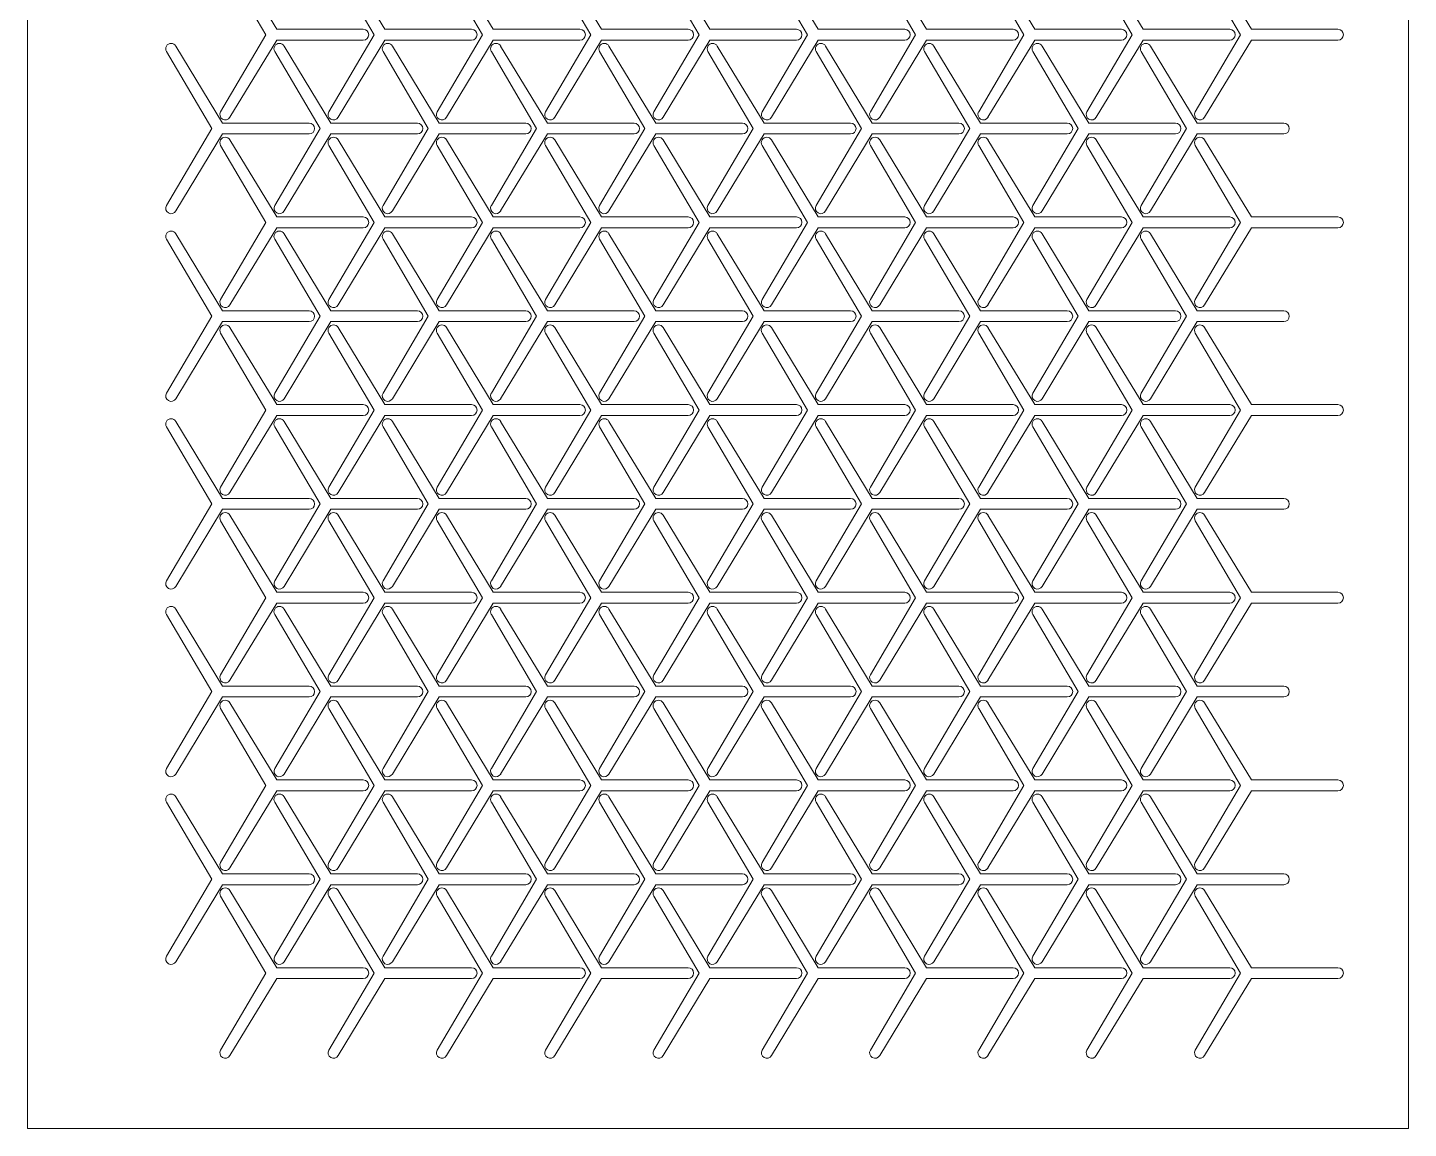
# Model space of a CAD drawing. Header units: metres. Extents: x 0 to 128, y 0 to 206.
# Drawn here: x 0 to 127.5, y 0 to 101.6 of the extents above; entities that cross this region are included whole.
import ezdxf

# ---------------------------------------------------------------- set-up
doc = ezdxf.new("R2010")
doc.units = ezdxf.units.M
doc.layers.add('TOP', color=1, linetype='Continuous', lineweight=0)

msp = doc.modelspace()

# ---------------------------------------------------------------- linework, layer by layer
at = {"layer": 'TOP'}
for p, q in [((0, 0), (0, 206.2)), ((127.5, 206.2), (127.5, 0)), ((23, 101.43), (18.68, 108.54)), ((33, 101.43), (28.68, 108.54)), ((43, 101.43), (38.68, 108.54)), ((53, 101.43), (48.68, 108.54)), ((63, 101.43), (58.68, 108.54)), ((73, 101.43), (68.68, 108.54)), ((83, 101.43), (78.68, 108.54)), ((93, 101.43), (88.68, 108.54)), ((103, 101.43), (98.68, 108.54)), ((113, 101.43), (108.68, 108.54)), ((17.82, 108.04), (22, 100.93)), ((27.82, 108.04), (32, 100.93)), ((37.82, 108.04), (42, 100.93)), ((47.82, 108.04), (52, 100.93)), ((57.82, 108.04), (62, 100.93)), ((67.82, 108.04), (72, 100.93)), ((77.82, 108.04), (82, 100.93)), ((87.82, 108.04), (92, 100.93)), ((97.82, 108.04), (102, 100.93)), ((107.82, 108.04), (112, 100.93)), ((22, 100.93), (17.82, 93.82)), ((31, 101.43), (23, 101.43)), ((32, 100.93), (27.82, 93.82)), ((41, 101.43), (33, 101.43)), ((42, 100.93), (37.82, 93.82)), ((51, 101.43), (43, 101.43)), ((52, 100.93), (47.82, 93.82)), ((61, 101.43), (53, 101.43)), ((62, 100.93), (57.82, 93.82)), ((71, 101.43), (63, 101.43)), ((72, 100.93), (67.82, 93.82)), ((81, 101.43), (73, 101.43)), ((82, 100.93), (77.82, 93.82)), ((91, 101.43), (83, 101.43)), ((92, 100.93), (87.82, 93.82)), ((101, 101.43), (93, 101.43)), ((102, 100.93), (97.82, 93.82)), ((111, 101.43), (103, 101.43)), ((112, 100.93), (107.82, 93.82)), ((121, 101.43), (113, 101.43)), ((18, 92.77), (13.68, 99.88)), ((18.68, 93.32), (23, 100.43)), ((23, 100.43), (31, 100.43)), ((28, 92.77), (23.68, 99.88)), ((28.68, 93.32), (33, 100.43)), ((33, 100.43), (41, 100.43)), ((38, 92.77), (33.68, 99.88)), ((38.68, 93.32), (43, 100.43)), ((43, 100.43), (51, 100.43)), ((48, 92.77), (43.68, 99.88)), ((48.68, 93.32), (53, 100.43)), ((53, 100.43), (61, 100.43)), ((58, 92.77), (53.68, 99.88)), ((58.68, 93.32), (63, 100.43)), ((63, 100.43), (71, 100.43)), ((68, 92.77), (63.68, 99.88)), ((68.68, 93.32), (73, 100.43)), ((73, 100.43), (81, 100.43)), ((78, 92.77), (73.68, 99.88)), ((78.68, 93.32), (83, 100.43)), ((83, 100.43), (91, 100.43)), ((88, 92.77), (83.68, 99.88)), ((88.68, 93.32), (93, 100.43)), ((93, 100.43), (101, 100.43)), ((98, 92.77), (93.68, 99.88)), ((98.68, 93.32), (103, 100.43)), ((103, 100.43), (111, 100.43)), ((108, 92.77), (103.68, 99.88)), ((108.68, 93.32), (113, 100.43)), ((113, 100.43), (121, 100.43)), ((12.82, 99.38), (17, 92.27)), ((22.82, 99.38), (27, 92.27)), ((32.82, 99.38), (37, 92.27)), ((42.82, 99.38), (47, 92.27)), ((52.82, 99.38), (57, 92.27)), ((62.82, 99.38), (67, 92.27)), ((72.82, 99.38), (77, 92.27)), ((82.82, 99.38), (87, 92.27)), ((92.82, 99.38), (97, 92.27)), ((102.82, 99.38), (107, 92.27)), ((17, 92.27), (12.82, 85.16)), ((26, 92.77), (18, 92.77)), ((27, 92.27), (22.82, 85.16)), ((36, 92.77), (28, 92.77)), ((37, 92.27), (32.82, 85.16)), ((46, 92.77), (38, 92.77)), ((47, 92.27), (42.82, 85.16)), ((56, 92.77), (48, 92.77)), ((57, 92.27), (52.82, 85.16)), ((66, 92.77), (58, 92.77)), ((67, 92.27), (62.82, 85.16)), ((76, 92.77), (68, 92.77)), ((77, 92.27), (72.82, 85.16)), ((86, 92.77), (78, 92.77)), ((87, 92.27), (82.82, 85.16)), ((96, 92.77), (88, 92.77)), ((97, 92.27), (92.82, 85.16)), ((106, 92.77), (98, 92.77)), ((107, 92.27), (102.82, 85.16)), ((116, 92.77), (108, 92.77)), ((13.68, 84.66), (18, 91.77)), ((17.82, 90.72), (22, 83.61)), ((18, 91.77), (26, 91.77)), ((23, 84.11), (18.68, 91.22)), ((23.68, 84.66), (28, 91.77)), ((27.82, 90.72), (32, 83.61)), ((28, 91.77), (36, 91.77)), ((33, 84.11), (28.68, 91.22)), ((33.68, 84.66), (38, 91.77)), ((37.82, 90.72), (42, 83.61)), ((38, 91.77), (46, 91.77)), ((43, 84.11), (38.68, 91.22)), ((43.68, 84.66), (48, 91.77)), ((47.82, 90.72), (52, 83.61)), ((48, 91.77), (56, 91.77)), ((53, 84.11), (48.68, 91.22)), ((53.68, 84.66), (58, 91.77)), ((57.82, 90.72), (62, 83.61)), ((58, 91.77), (66, 91.77)), ((63, 84.11), (58.68, 91.22)), ((63.68, 84.66), (68, 91.77)), ((67.82, 90.72), (72, 83.61)), ((68, 91.77), (76, 91.77)), ((73, 84.11), (68.68, 91.22)), ((73.68, 84.66), (78, 91.77)), ((77.82, 90.72), (82, 83.61)), ((78, 91.77), (86, 91.77)), ((83, 84.11), (78.68, 91.22)), ((83.68, 84.66), (88, 91.77)), ((87.82, 90.72), (92, 83.61)), ((88, 91.77), (96, 91.77)), ((93, 84.11), (88.68, 91.22)), ((93.68, 84.66), (98, 91.77)), ((97.82, 90.72), (102, 83.61)), ((98, 91.77), (106, 91.77)), ((103, 84.11), (98.68, 91.22)), ((103.68, 84.66), (108, 91.77)), ((107.82, 90.72), (112, 83.61)), ((108, 91.77), (116, 91.77)), ((113, 84.11), (108.68, 91.22)), ((22, 83.61), (17.82, 76.5)), ((18.68, 76), (23, 83.11)), ((31, 84.11), (23, 84.11)), ((23, 83.11), (31, 83.11)), ((32, 83.61), (27.82, 76.5)), ((28.68, 76), (33, 83.11)), ((41, 84.11), (33, 84.11)), ((33, 83.11), (41, 83.11)), ((42, 83.61), (37.82, 76.5)), ((38.68, 76), (43, 83.11)), ((51, 84.11), (43, 84.11)), ((43, 83.11), (51, 83.11)), ((52, 83.61), (47.82, 76.5)), ((48.68, 76), (53, 83.11)), ((61, 84.11), (53, 84.11)), ((53, 83.11), (61, 83.11)), ((62, 83.61), (57.82, 76.5)), ((58.68, 76), (63, 83.11)), ((71, 84.11), (63, 84.11)), ((63, 83.11), (71, 83.11)), ((72, 83.61), (67.82, 76.5)), ((68.68, 76), (73, 83.11)), ((81, 84.11), (73, 84.11)), ((73, 83.11), (81, 83.11)), ((82, 83.61), (77.82, 76.5)), ((78.68, 76), (83, 83.11)), ((91, 84.11), (83, 84.11)), ((83, 83.11), (91, 83.11)), ((92, 83.61), (87.82, 76.5)), ((88.68, 76), (93, 83.11)), ((101, 84.11), (93, 84.11)), ((93, 83.11), (101, 83.11)), ((102, 83.61), (97.82, 76.5)), ((98.68, 76), (103, 83.11)), ((111, 84.11), (103, 84.11)), ((103, 83.11), (111, 83.11)), ((112, 83.61), (107.82, 76.5)), ((108.68, 76), (113, 83.11)), ((121, 84.11), (113, 84.11)), ((113, 83.11), (121, 83.11)), ((12.82, 82.06), (17, 74.95)), ((18, 75.45), (13.68, 82.56)), ((22.82, 82.06), (27, 74.95)), ((28, 75.45), (23.68, 82.56)), ((32.82, 82.06), (37, 74.95)), ((38, 75.45), (33.68, 82.56)), ((42.82, 82.06), (47, 74.95)), ((48, 75.45), (43.68, 82.56)), ((52.82, 82.06), (57, 74.95)), ((58, 75.45), (53.68, 82.56)), ((62.82, 82.06), (67, 74.95)), ((68, 75.45), (63.68, 82.56)), ((72.82, 82.06), (77, 74.95)), ((78, 75.45), (73.68, 82.56)), ((82.82, 82.06), (87, 74.95)), ((88, 75.45), (83.68, 82.56)), ((92.82, 82.06), (97, 74.95)), ((98, 75.45), (93.68, 82.56)), ((102.82, 82.06), (107, 74.95)), ((108, 75.45), (103.68, 82.56)), ((26, 75.45), (18, 75.45)), ((36, 75.45), (28, 75.45)), ((46, 75.45), (38, 75.45)), ((56, 75.45), (48, 75.45)), ((66, 75.45), (58, 75.45)), ((76, 75.45), (68, 75.45)), ((86, 75.45), (78, 75.45)), ((96, 75.45), (88, 75.45)), ((106, 75.45), (98, 75.45)), ((116, 75.45), (108, 75.45)), ((17, 74.95), (12.82, 67.84)), ((13.68, 67.34), (18, 74.45)), ((18, 74.45), (26, 74.45)), ((27, 74.95), (22.82, 67.84)), ((23.68, 67.34), (28, 74.45)), ((28, 74.45), (36, 74.45)), ((37, 74.95), (32.82, 67.84)), ((33.68, 67.34), (38, 74.45)), ((38, 74.45), (46, 74.45)), ((47, 74.95), (42.82, 67.84)), ((43.68, 67.34), (48, 74.45)), ((48, 74.45), (56, 74.45)), ((57, 74.95), (52.82, 67.84)), ((53.68, 67.34), (58, 74.45)), ((58, 74.45), (66, 74.45)), ((67, 74.95), (62.82, 67.84)), ((63.68, 67.34), (68, 74.45)), ((68, 74.45), (76, 74.45)), ((77, 74.95), (72.82, 67.84)), ((73.68, 67.34), (78, 74.45)), ((78, 74.45), (86, 74.45)), ((87, 74.95), (82.82, 67.84)), ((83.68, 67.34), (88, 74.45)), ((88, 74.45), (96, 74.45)), ((97, 74.95), (92.82, 67.84)), ((93.68, 67.34), (98, 74.45)), ((98, 74.45), (106, 74.45)), ((107, 74.95), (102.82, 67.84)), ((103.68, 67.34), (108, 74.45)), ((108, 74.45), (116, 74.45)), ((17.82, 73.4), (22, 66.29)), ((23, 66.79), (18.68, 73.9)), ((27.82, 73.4), (32, 66.29)), ((33, 66.79), (28.68, 73.9)), ((37.82, 73.4), (42, 66.29)), ((43, 66.79), (38.68, 73.9)), ((47.82, 73.4), (52, 66.29)), ((53, 66.79), (48.68, 73.9)), ((57.82, 73.4), (62, 66.29)), ((63, 66.79), (58.68, 73.9)), ((67.82, 73.4), (72, 66.29)), ((73, 66.79), (68.68, 73.9)), ((77.82, 73.4), (82, 66.29)), ((83, 66.79), (78.68, 73.9)), ((87.82, 73.4), (92, 66.29)), ((93, 66.79), (88.68, 73.9)), ((97.82, 73.4), (102, 66.29)), ((103, 66.79), (98.68, 73.9)), ((107.82, 73.4), (112, 66.29)), ((113, 66.79), (108.68, 73.9)), ((31, 66.79), (23, 66.79)), ((41, 66.79), (33, 66.79)), ((51, 66.79), (43, 66.79)), ((61, 66.79), (53, 66.79)), ((71, 66.79), (63, 66.79)), ((81, 66.79), (73, 66.79)), ((91, 66.79), (83, 66.79)), ((101, 66.79), (93, 66.79)), ((111, 66.79), (103, 66.79)), ((121, 66.79), (113, 66.79)), ((18, 58.13), (13.68, 65.24)), ((22, 66.29), (17.82, 59.18)), ((18.68, 58.68), (23, 65.79)), ((23, 65.79), (31, 65.79)), ((28, 58.13), (23.68, 65.24)), ((32, 66.29), (27.82, 59.18)), ((28.68, 58.68), (33, 65.79)), ((33, 65.79), (41, 65.79)), ((38, 58.13), (33.68, 65.24)), ((42, 66.29), (37.82, 59.18)), ((38.68, 58.68), (43, 65.79)), ((43, 65.79), (51, 65.79)), ((48, 58.13), (43.68, 65.24)), ((52, 66.29), (47.82, 59.18)), ((48.68, 58.68), (53, 65.79)), ((53, 65.79), (61, 65.79)), ((58, 58.13), (53.68, 65.24)), ((62, 66.29), (57.82, 59.18)), ((58.68, 58.68), (63, 65.79)), ((63, 65.79), (71, 65.79)), ((68, 58.13), (63.68, 65.24)), ((72, 66.29), (67.82, 59.18)), ((68.68, 58.68), (73, 65.79)), ((73, 65.79), (81, 65.79)), ((78, 58.13), (73.68, 65.24)), ((82, 66.29), (77.82, 59.18)), ((78.68, 58.68), (83, 65.79)), ((83, 65.79), (91, 65.79)), ((88, 58.13), (83.68, 65.24)), ((92, 66.29), (87.82, 59.18)), ((88.68, 58.68), (93, 65.79)), ((93, 65.79), (101, 65.79)), ((98, 58.13), (93.68, 65.24)), ((102, 66.29), (97.82, 59.18)), ((98.68, 58.68), (103, 65.79)), ((103, 65.79), (111, 65.79)), ((108, 58.13), (103.68, 65.24)), ((112, 66.29), (107.82, 59.18)), ((108.68, 58.68), (113, 65.79)), ((113, 65.79), (121, 65.79)), ((12.82, 64.74), (17, 57.63)), ((22.82, 64.74), (27, 57.63)), ((32.82, 64.74), (37, 57.63)), ((42.82, 64.74), (47, 57.63)), ((52.82, 64.74), (57, 57.63)), ((62.82, 64.74), (67, 57.63)), ((72.82, 64.74), (77, 57.63)), ((82.82, 64.74), (87, 57.63)), ((92.82, 64.74), (97, 57.63)), ((102.82, 64.74), (107, 57.63)), ((17, 57.63), (12.82, 50.52)), ((26, 58.13), (18, 58.13)), ((27, 57.63), (22.82, 50.52)), ((36, 58.13), (28, 58.13)), ((37, 57.63), (32.82, 50.52)), ((46, 58.13), (38, 58.13)), ((47, 57.63), (42.82, 50.52)), ((56, 58.13), (48, 58.13)), ((57, 57.63), (52.82, 50.52)), ((66, 58.13), (58, 58.13)), ((67, 57.63), (62.82, 50.52)), ((76, 58.13), (68, 58.13)), ((77, 57.63), (72.82, 50.52)), ((86, 58.13), (78, 58.13)), ((87, 57.63), (82.82, 50.52)), ((96, 58.13), (88, 58.13)), ((97, 57.63), (92.82, 50.52)), ((106, 58.13), (98, 58.13)), ((107, 57.63), (102.82, 50.52)), ((116, 58.13), (108, 58.13)), ((13.68, 50.02), (18, 57.13)), ((18, 57.13), (26, 57.13)), ((23, 49.47), (18.68, 56.58)), ((23.68, 50.02), (28, 57.13)), ((28, 57.13), (36, 57.13)), ((33, 49.47), (28.68, 56.58)), ((33.68, 50.02), (38, 57.13)), ((38, 57.13), (46, 57.13)), ((43, 49.47), (38.68, 56.58)), ((43.68, 50.02), (48, 57.13)), ((48, 57.13), (56, 57.13)), ((53, 49.47), (48.68, 56.58)), ((53.68, 50.02), (58, 57.13)), ((58, 57.13), (66, 57.13)), ((63, 49.47), (58.68, 56.58)), ((63.68, 50.02), (68, 57.13)), ((68, 57.13), (76, 57.13)), ((73, 49.47), (68.68, 56.58)), ((73.68, 50.02), (78, 57.13)), ((78, 57.13), (86, 57.13)), ((83, 49.47), (78.68, 56.58)), ((83.68, 50.02), (88, 57.13)), ((88, 57.13), (96, 57.13)), ((93, 49.47), (88.68, 56.58)), ((93.68, 50.02), (98, 57.13)), ((98, 57.13), (106, 57.13)), ((103, 49.47), (98.68, 56.58)), ((103.68, 50.02), (108, 57.13)), ((108, 57.13), (116, 57.13)), ((113, 49.47), (108.68, 56.58)), ((17.82, 56.08), (22, 48.97)), ((27.82, 56.08), (32, 48.97)), ((37.82, 56.08), (42, 48.97)), ((47.82, 56.08), (52, 48.97)), ((57.82, 56.08), (62, 48.97)), ((67.82, 56.08), (72, 48.97)), ((77.82, 56.08), (82, 48.97)), ((87.82, 56.08), (92, 48.97)), ((97.82, 56.08), (102, 48.97)), ((107.82, 56.08), (112, 48.97)), ((22, 48.97), (17.82, 41.86)), ((18.68, 41.36), (23, 48.47)), ((31, 49.47), (23, 49.47)), ((23, 48.47), (31, 48.47)), ((32, 48.97), (27.82, 41.86)), ((28.68, 41.36), (33, 48.47)), ((41, 49.47), (33, 49.47)), ((33, 48.47), (41, 48.47)), ((42, 48.97), (37.82, 41.86)), ((38.68, 41.36), (43, 48.47)), ((51, 49.47), (43, 49.47)), ((43, 48.47), (51, 48.47)), ((52, 48.97), (47.82, 41.86)), ((48.68, 41.36), (53, 48.47)), ((61, 49.47), (53, 49.47)), ((53, 48.47), (61, 48.47)), ((62, 48.97), (57.82, 41.86)), ((58.68, 41.36), (63, 48.47)), ((71, 49.47), (63, 49.47)), ((63, 48.47), (71, 48.47)), ((72, 48.97), (67.82, 41.86)), ((68.68, 41.36), (73, 48.47)), ((81, 49.47), (73, 49.47)), ((73, 48.47), (81, 48.47)), ((82, 48.97), (77.82, 41.86)), ((78.68, 41.36), (83, 48.47)), ((91, 49.47), (83, 49.47)), ((83, 48.47), (91, 48.47)), ((92, 48.97), (87.82, 41.86)), ((88.68, 41.36), (93, 48.47)), ((101, 49.47), (93, 49.47)), ((93, 48.47), (101, 48.47)), ((102, 48.97), (97.82, 41.86)), ((98.68, 41.36), (103, 48.47)), ((111, 49.47), (103, 49.47)), ((103, 48.47), (111, 48.47)), ((112, 48.97), (107.82, 41.86)), ((108.68, 41.36), (113, 48.47)), ((121, 49.47), (113, 49.47)), ((113, 48.47), (121, 48.47)), ((12.82, 47.42), (17, 40.31)), ((18, 40.81), (13.68, 47.92)), ((22.82, 47.42), (27, 40.31)), ((28, 40.81), (23.68, 47.92)), ((32.82, 47.42), (37, 40.31)), ((38, 40.81), (33.68, 47.92)), ((42.82, 47.42), (47, 40.31)), ((48, 40.81), (43.68, 47.92)), ((52.82, 47.42), (57, 40.31)), ((58, 40.81), (53.68, 47.92)), ((62.82, 47.42), (67, 40.31)), ((68, 40.81), (63.68, 47.92)), ((72.82, 47.42), (77, 40.31)), ((78, 40.81), (73.68, 47.92)), ((82.82, 47.42), (87, 40.31)), ((88, 40.81), (83.68, 47.92)), ((92.82, 47.42), (97, 40.31)), ((98, 40.81), (93.68, 47.92)), ((102.82, 47.42), (107, 40.31)), ((108, 40.81), (103.68, 47.92)), ((26, 40.81), (18, 40.81)), ((36, 40.81), (28, 40.81)), ((46, 40.81), (38, 40.81)), ((56, 40.81), (48, 40.81)), ((66, 40.81), (58, 40.81)), ((76, 40.81), (68, 40.81)), ((86, 40.81), (78, 40.81)), ((96, 40.81), (88, 40.81)), ((106, 40.81), (98, 40.81)), ((116, 40.81), (108, 40.81)), ((17, 40.31), (12.82, 33.2)), ((13.68, 32.7), (18, 39.81)), ((18, 39.81), (26, 39.81)), ((27, 40.31), (22.82, 33.2)), ((23.68, 32.7), (28, 39.81)), ((28, 39.81), (36, 39.81)), ((37, 40.31), (32.82, 33.2)), ((33.68, 32.7), (38, 39.81)), ((38, 39.81), (46, 39.81)), ((47, 40.31), (42.82, 33.2)), ((43.68, 32.7), (48, 39.81)), ((48, 39.81), (56, 39.81)), ((57, 40.31), (52.82, 33.2)), ((53.68, 32.7), (58, 39.81)), ((58, 39.81), (66, 39.81)), ((67, 40.31), (62.82, 33.2)), ((63.68, 32.7), (68, 39.81)), ((68, 39.81), (76, 39.81)), ((77, 40.31), (72.82, 33.2)), ((73.68, 32.7), (78, 39.81)), ((78, 39.81), (86, 39.81)), ((87, 40.31), (82.82, 33.2)), ((83.68, 32.7), (88, 39.81)), ((88, 39.81), (96, 39.81)), ((97, 40.31), (92.82, 33.2)), ((93.68, 32.7), (98, 39.81)), ((98, 39.81), (106, 39.81)), ((107, 40.31), (102.82, 33.2)), ((103.68, 32.7), (108, 39.81)), ((108, 39.81), (116, 39.81)), ((17.82, 38.76), (22, 31.65)), ((23, 32.15), (18.68, 39.26)), ((27.82, 38.76), (32, 31.65)), ((33, 32.15), (28.68, 39.26)), ((37.82, 38.76), (42, 31.65)), ((43, 32.15), (38.68, 39.26)), ((47.82, 38.76), (52, 31.65)), ((53, 32.15), (48.68, 39.26)), ((57.82, 38.76), (62, 31.65)), ((63, 32.15), (58.68, 39.26)), ((67.82, 38.76), (72, 31.65)), ((73, 32.15), (68.68, 39.26)), ((77.82, 38.76), (82, 31.65)), ((83, 32.15), (78.68, 39.26)), ((87.82, 38.76), (92, 31.65)), ((93, 32.15), (88.68, 39.26)), ((97.82, 38.76), (102, 31.65)), ((103, 32.15), (98.68, 39.26)), ((107.82, 38.76), (112, 31.65)), ((113, 32.15), (108.68, 39.26)), ((31, 32.15), (23, 32.15)), ((41, 32.15), (33, 32.15)), ((51, 32.15), (43, 32.15)), ((61, 32.15), (53, 32.15)), ((71, 32.15), (63, 32.15)), ((81, 32.15), (73, 32.15)), ((91, 32.15), (83, 32.15)), ((101, 32.15), (93, 32.15)), ((111, 32.15), (103, 32.15)), ((121, 32.15), (113, 32.15)), ((18, 23.49), (13.68, 30.6)), ((22, 31.65), (17.82, 24.54)), ((18.68, 24.04), (23, 31.15)), ((23, 31.15), (31, 31.15)), ((28, 23.49), (23.68, 30.6)), ((32, 31.65), (27.82, 24.54)), ((28.68, 24.04), (33, 31.15)), ((33, 31.15), (41, 31.15)), ((38, 23.49), (33.68, 30.6)), ((42, 31.65), (37.82, 24.54)), ((38.68, 24.04), (43, 31.15)), ((43, 31.15), (51, 31.15)), ((48, 23.49), (43.68, 30.6)), ((52, 31.65), (47.82, 24.54)), ((48.68, 24.04), (53, 31.15)), ((53, 31.15), (61, 31.15)), ((58, 23.49), (53.68, 30.6)), ((62, 31.65), (57.82, 24.54)), ((58.68, 24.04), (63, 31.15)), ((63, 31.15), (71, 31.15)), ((68, 23.49), (63.68, 30.6)), ((72, 31.65), (67.82, 24.54)), ((68.68, 24.04), (73, 31.15)), ((73, 31.15), (81, 31.15)), ((78, 23.49), (73.68, 30.6)), ((82, 31.65), (77.82, 24.54)), ((78.68, 24.04), (83, 31.15)), ((83, 31.15), (91, 31.15)), ((88, 23.49), (83.68, 30.6)), ((92, 31.65), (87.82, 24.54)), ((88.68, 24.04), (93, 31.15)), ((93, 31.15), (101, 31.15)), ((98, 23.49), (93.68, 30.6)), ((102, 31.65), (97.82, 24.54)), ((98.68, 24.04), (103, 31.15)), ((103, 31.15), (111, 31.15)), ((108, 23.49), (103.68, 30.6)), ((112, 31.65), (107.82, 24.54)), ((108.68, 24.04), (113, 31.15)), ((113, 31.15), (121, 31.15)), ((12.82, 30.1), (17, 22.99)), ((22.82, 30.1), (27, 22.99)), ((32.82, 30.1), (37, 22.99)), ((42.82, 30.1), (47, 22.99)), ((52.82, 30.1), (57, 22.99)), ((62.82, 30.1), (67, 22.99)), ((72.82, 30.1), (77, 22.99)), ((82.82, 30.1), (87, 22.99)), ((92.82, 30.1), (97, 22.99)), ((102.82, 30.1), (107, 22.99)), ((17, 22.99), (12.82, 15.88)), ((26, 23.49), (18, 23.49)), ((27, 22.99), (22.82, 15.88)), ((36, 23.49), (28, 23.49)), ((37, 22.99), (32.82, 15.88)), ((46, 23.49), (38, 23.49)), ((47, 22.99), (42.82, 15.88)), ((56, 23.49), (48, 23.49)), ((57, 22.99), (52.82, 15.88)), ((66, 23.49), (58, 23.49)), ((67, 22.99), (62.82, 15.88)), ((76, 23.49), (68, 23.49)), ((77, 22.99), (72.82, 15.88)), ((86, 23.49), (78, 23.49)), ((87, 22.99), (82.82, 15.88)), ((96, 23.49), (88, 23.49)), ((97, 22.99), (92.82, 15.88)), ((106, 23.49), (98, 23.49)), ((107, 22.99), (102.82, 15.88)), ((116, 23.49), (108, 23.49)), ((13.68, 15.38), (18, 22.49)), ((18, 22.49), (26, 22.49)), ((23, 14.83), (18.68, 21.94)), ((23.68, 15.38), (28, 22.49)), ((28, 22.49), (36, 22.49)), ((33, 14.83), (28.68, 21.94)), ((33.68, 15.38), (38, 22.49)), ((38, 22.49), (46, 22.49)), ((43, 14.83), (38.68, 21.94)), ((43.68, 15.38), (48, 22.49)), ((48, 22.49), (56, 22.49)), ((53, 14.83), (48.68, 21.94)), ((53.68, 15.38), (58, 22.49)), ((58, 22.49), (66, 22.49)), ((63, 14.83), (58.68, 21.94)), ((63.68, 15.38), (68, 22.49)), ((68, 22.49), (76, 22.49)), ((73, 14.83), (68.68, 21.94)), ((73.68, 15.38), (78, 22.49)), ((78, 22.49), (86, 22.49)), ((83, 14.83), (78.68, 21.94)), ((83.68, 15.38), (88, 22.49)), ((88, 22.49), (96, 22.49)), ((93, 14.83), (88.68, 21.94)), ((93.68, 15.38), (98, 22.49)), ((98, 22.49), (106, 22.49)), ((103, 14.83), (98.68, 21.94)), ((103.68, 15.38), (108, 22.49)), ((108, 22.49), (116, 22.49)), ((113, 14.83), (108.68, 21.94)), ((17.82, 21.44), (22, 14.33)), ((27.82, 21.44), (32, 14.33)), ((37.82, 21.44), (42, 14.33)), ((47.82, 21.44), (52, 14.33)), ((57.82, 21.44), (62, 14.33)), ((67.82, 21.44), (72, 14.33)), ((77.82, 21.44), (82, 14.33)), ((87.82, 21.44), (92, 14.33)), ((97.82, 21.44), (102, 14.33)), ((107.82, 21.44), (112, 14.33)), ((22, 14.33), (17.82, 7.22)), ((31, 14.83), (23, 14.83)), ((32, 14.33), (27.82, 7.22)), ((41, 14.83), (33, 14.83)), ((42, 14.33), (37.82, 7.22)), ((51, 14.83), (43, 14.83)), ((52, 14.33), (47.82, 7.22)), ((61, 14.83), (53, 14.83)), ((62, 14.33), (57.82, 7.22)), ((71, 14.83), (63, 14.83)), ((72, 14.33), (67.82, 7.22)), ((81, 14.83), (73, 14.83)), ((82, 14.33), (77.82, 7.22)), ((91, 14.83), (83, 14.83)), ((92, 14.33), (87.82, 7.22)), ((101, 14.83), (93, 14.83)), ((102, 14.33), (97.82, 7.22)), ((111, 14.83), (103, 14.83)), ((112, 14.33), (107.82, 7.22)), ((121, 14.83), (113, 14.83)), ((18.68, 6.72), (23, 13.83)), ((23, 13.83), (31, 13.83)), ((28.68, 6.72), (33, 13.83)), ((33, 13.83), (41, 13.83)), ((38.68, 6.72), (43, 13.83)), ((43, 13.83), (51, 13.83)), ((48.68, 6.72), (53, 13.83)), ((53, 13.83), (61, 13.83)), ((58.68, 6.72), (63, 13.83)), ((63, 13.83), (71, 13.83)), ((68.68, 6.72), (73, 13.83)), ((73, 13.83), (81, 13.83)), ((78.68, 6.72), (83, 13.83)), ((83, 13.83), (91, 13.83)), ((88.68, 6.72), (93, 13.83)), ((93, 13.83), (101, 13.83)), ((98.68, 6.72), (103, 13.83)), ((103, 13.83), (111, 13.83)), ((108.68, 6.72), (113, 13.83)), ((113, 13.83), (121, 13.83)), ((127.5, 0), (0, 0))]:
    msp.add_line(p, q, dxfattribs=at)
for centre, start, end in [((31, 100.93), -90, 90), ((41, 100.93), -90, 90), ((51, 100.93), -90, 90), ((61, 100.93), -90, 90), ((71, 100.93), -90, 90), ((81, 100.93), -90, 90), ((91, 100.93), -90, 90), ((101, 100.93), -90, 90), ((111, 100.93), -90, 90), ((121, 100.93), -90, 90), ((13.25, 99.63), 30, 210), ((23.25, 99.63), 30, 210), ((33.25, 99.63), 30, 210), ((43.25, 99.63), 30, 210), ((53.25, 99.63), 30, 210), ((63.25, 99.63), 30, 210), ((73.25, 99.63), 30, 210), ((83.25, 99.63), 30, 210), ((93.25, 99.63), 30, 210), ((103.25, 99.63), 30, 210), ((18.25, 93.57), 150, 330), ((28.25, 93.57), 150, 330), ((38.25, 93.57), 150, 330), ((48.25, 93.57), 150, 330), ((58.25, 93.57), 150, 330), ((68.25, 93.57), 150, 330), ((78.25, 93.57), 150, 330), ((88.25, 93.57), 150, 330), ((98.25, 93.57), 150, 330), ((108.25, 93.57), 150, 330), ((26, 92.27), -90, 90), ((36, 92.27), -90, 90), ((46, 92.27), -90, 90), ((56, 92.27), -90, 90), ((66, 92.27), -90, 90), ((76, 92.27), -90, 90), ((86, 92.27), -90, 90), ((96, 92.27), -90, 90), ((106, 92.27), -90, 90), ((116, 92.27), -90, 90), ((18.25, 90.97), 30, 210), ((28.25, 90.97), 30, 210), ((38.25, 90.97), 30, 210), ((48.25, 90.97), 30, 210), ((58.25, 90.97), 30, 210), ((68.25, 90.97), 30, 210), ((78.25, 90.97), 30, 210), ((88.25, 90.97), 30, 210), ((98.25, 90.97), 30, 210), ((108.25, 90.97), 30, 210), ((13.25, 84.91), 150, 330), ((23.25, 84.91), 150, 330), ((33.25, 84.91), 150, 330), ((43.25, 84.91), 150, 330), ((53.25, 84.91), 150, 330), ((63.25, 84.91), 150, 330), ((73.25, 84.91), 150, 330), ((83.25, 84.91), 150, 330), ((93.25, 84.91), 150, 330), ((103.25, 84.91), 150, 330), ((31, 83.61), -90, 90), ((41, 83.61), -90, 90), ((51, 83.61), -90, 90), ((61, 83.61), -90, 90), ((71, 83.61), -90, 90), ((81, 83.61), -90, 90), ((91, 83.61), -90, 90), ((101, 83.61), -90, 90), ((111, 83.61), -90, 90), ((121, 83.61), -90, 90), ((13.25, 82.31), 30, 210), ((23.25, 82.31), 30, 210), ((33.25, 82.31), 30, 210), ((43.25, 82.31), 30, 210), ((53.25, 82.31), 30, 210), ((63.25, 82.31), 30, 210), ((73.25, 82.31), 30, 210), ((83.25, 82.31), 30, 210), ((93.25, 82.31), 30, 210), ((103.25, 82.31), 30, 210), ((18.25, 76.25), 150, 330), ((28.25, 76.25), 150, 330), ((38.25, 76.25), 150, 330), ((48.25, 76.25), 150, 330), ((58.25, 76.25), 150, 330), ((68.25, 76.25), 150, 330), ((78.25, 76.25), 150, 330), ((88.25, 76.25), 150, 330), ((98.25, 76.25), 150, 330), ((108.25, 76.25), 150, 330), ((26, 74.95), -90, 90), ((36, 74.95), -90, 90), ((46, 74.95), -90, 90), ((56, 74.95), -90, 90), ((66, 74.95), -90, 90), ((76, 74.95), -90, 90), ((86, 74.95), -90, 90), ((96, 74.95), -90, 90), ((106, 74.95), -90, 90), ((116, 74.95), -90, 90), ((18.25, 73.65), 30, 210), ((28.25, 73.65), 30, 210), ((38.25, 73.65), 30, 210), ((48.25, 73.65), 30, 210), ((58.25, 73.65), 30, 210), ((68.25, 73.65), 30, 210), ((78.25, 73.65), 30, 210), ((88.25, 73.65), 30, 210), ((98.25, 73.65), 30, 210), ((108.25, 73.65), 30, 210), ((13.25, 67.59), 150, 330), ((23.25, 67.59), 150, 330), ((33.25, 67.59), 150, 330), ((43.25, 67.59), 150, 330), ((53.25, 67.59), 150, 330), ((63.25, 67.59), 150, 330), ((73.25, 67.59), 150, 330), ((83.25, 67.59), 150, 330), ((93.25, 67.59), 150, 330), ((103.25, 67.59), 150, 330), ((31, 66.29), -90, 90), ((41, 66.29), -90, 90), ((51, 66.29), -90, 90), ((61, 66.29), -90, 90), ((71, 66.29), -90, 90), ((81, 66.29), -90, 90), ((91, 66.29), -90, 90), ((101, 66.29), -90, 90), ((111, 66.29), -90, 90), ((121, 66.29), -90, 90), ((13.25, 64.99), 30, 210), ((23.25, 64.99), 30, 210), ((33.25, 64.99), 30, 210), ((43.25, 64.99), 30, 210), ((53.25, 64.99), 30, 210), ((63.25, 64.99), 30, 210), ((73.25, 64.99), 30, 210), ((83.25, 64.99), 30, 210), ((93.25, 64.99), 30, 210), ((103.25, 64.99), 30, 210), ((18.25, 58.93), 150, 330), ((28.25, 58.93), 150, 330), ((38.25, 58.93), 150, 330), ((48.25, 58.93), 150, 330), ((58.25, 58.93), 150, 330), ((68.25, 58.93), 150, 330), ((78.25, 58.93), 150, 330), ((88.25, 58.93), 150, 330), ((98.25, 58.93), 150, 330), ((108.25, 58.93), 150, 330), ((26, 57.63), -90, 90), ((36, 57.63), -90, 90), ((46, 57.63), -90, 90), ((56, 57.63), -90, 90), ((66, 57.63), -90, 90), ((76, 57.63), -90, 90), ((86, 57.63), -90, 90), ((96, 57.63), -90, 90), ((106, 57.63), -90, 90), ((116, 57.63), -90, 90), ((18.25, 56.33), 30, 210), ((28.25, 56.33), 30, 210), ((38.25, 56.33), 30, 210), ((48.25, 56.33), 30, 210), ((58.25, 56.33), 30, 210), ((68.25, 56.33), 30, 210), ((78.25, 56.33), 30, 210), ((88.25, 56.33), 30, 210), ((98.25, 56.33), 30, 210), ((108.25, 56.33), 30, 210), ((13.25, 50.27), 150, 330), ((23.25, 50.27), 150, 330), ((33.25, 50.27), 150, 330), ((43.25, 50.27), 150, 330), ((53.25, 50.27), 150, 330), ((63.25, 50.27), 150, 330), ((73.25, 50.27), 150, 330), ((83.25, 50.27), 150, 330), ((93.25, 50.27), 150, 330), ((103.25, 50.27), 150, 330), ((31, 48.97), -90, 90), ((41, 48.97), -90, 90), ((51, 48.97), -90, 90), ((61, 48.97), -90, 90), ((71, 48.97), -90, 90), ((81, 48.97), -90, 90), ((91, 48.97), -90, 90), ((101, 48.97), -90, 90), ((111, 48.97), -90, 90), ((121, 48.97), -90, 90), ((13.25, 47.67), 30, 210), ((23.25, 47.67), 30, 210), ((33.25, 47.67), 30, 210), ((43.25, 47.67), 30, 210), ((53.25, 47.67), 30, 210), ((63.25, 47.67), 30, 210), ((73.25, 47.67), 30, 210), ((83.25, 47.67), 30, 210), ((93.25, 47.67), 30, 210), ((103.25, 47.67), 30, 210), ((18.25, 41.61), 150, 330), ((26, 40.31), -90, 90), ((28.25, 41.61), 150, 330), ((36, 40.31), -90, 90), ((38.25, 41.61), 150, 330), ((46, 40.31), -90, 90), ((48.25, 41.61), 150, 330), ((56, 40.31), -90, 90), ((58.25, 41.61), 150, 330), ((66, 40.31), -90, 90), ((68.25, 41.61), 150, 330), ((76, 40.31), -90, 90), ((78.25, 41.61), 150, 330), ((86, 40.31), -90, 90), ((88.25, 41.61), 150, 330), ((96, 40.31), -90, 90), ((98.25, 41.61), 150, 330), ((106, 40.31), -90, 90), ((108.25, 41.61), 150, 330), ((116, 40.31), -90, 90), ((18.25, 39.01), 30, 210), ((28.25, 39.01), 30, 210), ((38.25, 39.01), 30, 210), ((48.25, 39.01), 30, 210), ((58.25, 39.01), 30, 210), ((68.25, 39.01), 30, 210), ((78.25, 39.01), 30, 210), ((88.25, 39.01), 30, 210), ((98.25, 39.01), 30, 210), ((108.25, 39.01), 30, 210), ((13.25, 32.95), 150, 330), ((23.25, 32.95), 150, 330), ((33.25, 32.95), 150, 330), ((43.25, 32.95), 150, 330), ((53.25, 32.95), 150, 330), ((63.25, 32.95), 150, 330), ((73.25, 32.95), 150, 330), ((83.25, 32.95), 150, 330), ((93.25, 32.95), 150, 330), ((103.25, 32.95), 150, 330), ((31, 31.65), -90, 90), ((41, 31.65), -90, 90), ((51, 31.65), -90, 90), ((61, 31.65), -90, 90), ((71, 31.65), -90, 90), ((81, 31.65), -90, 90), ((91, 31.65), -90, 90), ((101, 31.65), -90, 90), ((111, 31.65), -90, 90), ((121, 31.65), -90, 90), ((13.25, 30.35), 30, 210), ((23.25, 30.35), 30, 210), ((33.25, 30.35), 30, 210), ((43.25, 30.35), 30, 210), ((53.25, 30.35), 30, 210), ((63.25, 30.35), 30, 210), ((73.25, 30.35), 30, 210), ((83.25, 30.35), 30, 210), ((93.25, 30.35), 30, 210), ((103.25, 30.35), 30, 210), ((18.25, 24.29), 150, 330), ((28.25, 24.29), 150, 330), ((38.25, 24.29), 150, 330), ((48.25, 24.29), 150, 330), ((58.25, 24.29), 150, 330), ((68.25, 24.29), 150, 330), ((78.25, 24.29), 150, 330), ((88.25, 24.29), 150, 330), ((98.25, 24.29), 150, 330), ((108.25, 24.29), 150, 330), ((26, 22.99), -90, 90), ((36, 22.99), -90, 90), ((46, 22.99), -90, 90), ((56, 22.99), -90, 90), ((66, 22.99), -90, 90), ((76, 22.99), -90, 90), ((86, 22.99), -90, 90), ((96, 22.99), -90, 90), ((106, 22.99), -90, 90), ((116, 22.99), -90, 90), ((18.25, 21.69), 30, 210), ((28.25, 21.69), 30, 210), ((38.25, 21.69), 30, 210), ((48.25, 21.69), 30, 210), ((58.25, 21.69), 30, 210), ((68.25, 21.69), 30, 210), ((78.25, 21.69), 30, 210), ((88.25, 21.69), 30, 210), ((98.25, 21.69), 30, 210), ((108.25, 21.69), 30, 210), ((13.25, 15.63), 150, 330), ((23.25, 15.63), 150, 330), ((33.25, 15.63), 150, 330), ((43.25, 15.63), 150, 330), ((53.25, 15.63), 150, 330), ((63.25, 15.63), 150, 330), ((73.25, 15.63), 150, 330), ((83.25, 15.63), 150, 330), ((93.25, 15.63), 150, 330), ((103.25, 15.63), 150, 330), ((31, 14.33), -90, 90), ((41, 14.33), -90, 90), ((51, 14.33), -90, 90), ((61, 14.33), -90, 90), ((71, 14.33), -90, 90), ((81, 14.33), -90, 90), ((91, 14.33), -90, 90), ((101, 14.33), -90, 90), ((111, 14.33), -90, 90), ((121, 14.33), -90, 90), ((18.25, 6.97), 150, 330), ((28.25, 6.97), 150, 330), ((38.25, 6.97), 150, 330), ((48.25, 6.97), 150, 330), ((58.25, 6.97), 150, 330), ((68.25, 6.97), 150, 330), ((78.25, 6.97), 150, 330), ((88.25, 6.97), 150, 330), ((98.25, 6.97), 150, 330), ((108.25, 6.97), 150, 330)]:
    msp.add_arc(centre, 0.5, start, end, dxfattribs=at)

doc.saveas('drawing.dxf')
